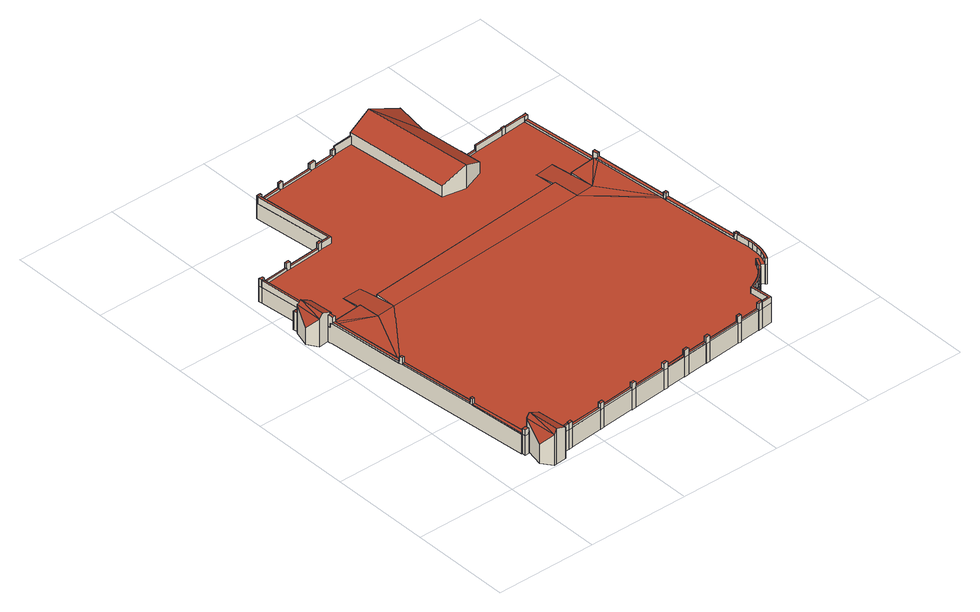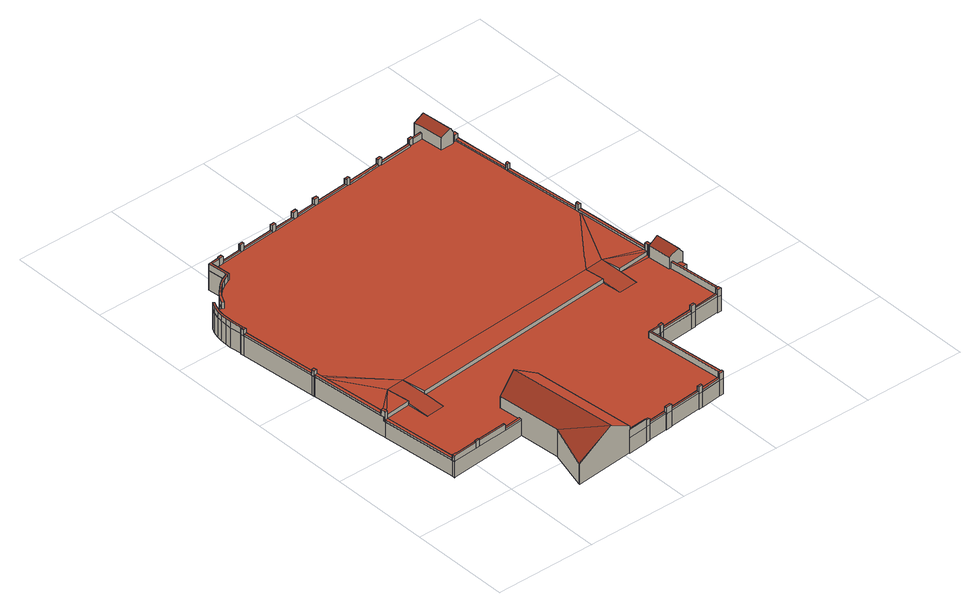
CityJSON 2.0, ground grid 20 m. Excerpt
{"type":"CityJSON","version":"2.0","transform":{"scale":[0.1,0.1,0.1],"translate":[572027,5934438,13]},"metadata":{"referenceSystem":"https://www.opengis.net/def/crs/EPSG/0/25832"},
"CityObjects":{
"building1":{"type":"Building","attributes":{"Grundfläche 2D":"4520.250830","Grundhöhe NN":"13.873"},"children":["building1-1","building1-2","building1-3","building1-4","building1-5","building1-6","building1-7","building1-8","building1-9","building1-10","building1-11","building1-12","building1-13","building1-14","building1-15","building1-16","building1-17","building1-18","building1-19","building1-20","building1-21","building1-22","building1-23","building1-24","building1-25","building1-26","building1-27","building1-28","building1-29","building1-30","building1-31","building1-32","building1-33","building1-34","building1-35","building1-36","building1-37","building1-38","building1-39","building1-40","building1-41","building1-42","building1-43","building1-44","building1-45","building1-46","building1-47","building1-48","building1-49","building1-50"],"geometry":[{"type":"Solid","lod":"3","boundaries":[[[[0,1,2,3,4,5]],[[6,7,8,9,10]],[[9,8,11,10]],[[12,10,11,13,11]],[[6,14,15,8,7]],[[16,17,18,19,20,21,22,23,24,25,15,14,6,26,27,28,29,30,31,32,33,34,35,36,37,38,39,40,41,42,43,44,45,46,47,48,49,50,51,52,53,54,55,56,57,58,59,60,61,62,63,64,65,66,67,68,69,70,71,72,73,74,75,76,77,78,79,80,81,82,83,84]],[[85,86,25,24,23,22]],[[85,22,87]],[[88,89,90,91,85]],[[25,86,85,91,90]],[[88,92,90,89]],[[93,92,88,94]],[[95,96,97,98,99,100,101,102,103,104,105,106,107,108,109,110,111,112,113,114,115,116,117,118,119,120,121,122,123,124,125,126,127,128,129,130,131,0,5,132,133,134,135,136,137,138,139,140,141,142,143,144,145,146,147,148,149,150,151,152]],[[132,153,8,15,154,133]],[[11,8,13]],[[15,25,155,156]],[[136,157,25,90,158,137]],[[92,159,90]],[[160,161,162,163,164,165]],[[166,167,164,163]],[[168,169,170,167,166]],[[165,164,167]],[[171,172,173,174,175,176]],[[177,178,179,173]],[[179,174,173]],[[180,179,178]],[[181,182,183,184,185,186]],[[187,185,184,188,189,190]],[[191,185,187]],[[192,185,191]],[[193,194,195,196]],[[13,8,153]],[[156,154,15]],[[134,133,154]],[[132,5,153]],[[136,135,157]],[[138,137,158]],[[159,158,90]],[[157,155,25]],[[4,3,12,11]],[[5,4,11,13,153]],[[156,155,157,135,134,154]],[[92,93,94,140,139,138,158,159]],[[41,40,39,162,161,160,197,198]],[[166,163,162,39,38,37]],[[34,199,200,170,169,168,166,37,36,35]],[[167,170,200,201]],[[160,165,202,197]],[[165,167,201,202]],[[129,196,195,203,204,178,177,173,172,171,131,130]],[[180,178,204,205]],[[179,180,205,206]],[[2,1,0,176,175,174,179,206,207]],[[176,0,131,171]],[[120,119,208,209]],[[121,120,209,210]],[[122,121,210,211]],[[123,122,211,212]],[[124,123,212,213]],[[125,124,213,214]],[[126,125,214,215]],[[127,126,215,216]],[[127,216,217,128]],[[207,218,219,220,221,29,28,27,26,6,10,12,3,2]],[[30,29,221,222]],[[31,30,222,223]],[[32,31,223,224]],[[33,32,224,225]],[[34,33,225,199]],[[42,41,198,226]],[[43,42,226,227]],[[44,43,227,228]],[[229,45,44,228]],[[46,45,229,230]],[[47,46,230,231]],[[48,47,231,232]],[[49,48,232,233]],[[50,49,233,234]],[[51,50,234,235]],[[52,51,235,236]],[[53,52,236,237]],[[54,53,237,238]],[[55,54,238,239]],[[56,55,239,240]],[[57,56,240,241]],[[58,57,241,242]],[[59,58,242,243]],[[60,59,243,244]],[[61,60,244,245]],[[62,61,245,246]],[[63,62,246,247]],[[64,63,247,248]],[[65,64,248,249]],[[66,65,249,250]],[[67,66,250,251]],[[68,67,251,252]],[[69,68,252,253]],[[70,69,253,254]],[[71,70,254,255]],[[72,71,255,256]],[[73,72,256,257]],[[74,73,257,258]],[[75,74,258,259]],[[76,75,259,260]],[[77,76,260,261]],[[78,77,261,262]],[[79,78,262,263]],[[80,79,263,264]],[[81,80,264,265]],[[82,81,265,266]],[[83,82,266,267]],[[84,83,267,268]],[[16,84,268,269]],[[17,16,269,270]],[[18,17,270,271]],[[272,20,19,18,271,273]],[[21,20,272,274]],[[22,21,274,275]],[[87,22,275,276]],[[85,87,276,277]],[[278,279,141,140,94,88,85,277,280]],[[142,141,279,281]],[[143,142,281,282]],[[283,284,148,147,146,145,144,143,282,285]],[[98,97,286,287]],[[99,98,287,288]],[[289,101,100,99,288,290]],[[102,101,289,291]],[[103,102,291,292]],[[104,103,292,293]],[[105,104,293,294]],[[106,105,294,295]],[[107,106,295,296]],[[108,107,296,297]],[[109,108,297,298]],[[110,109,298,299]],[[111,110,299,300]],[[301,113,112,111,300,302]],[[303,115,114,113,301,304]],[[116,115,303,305]],[[117,116,305,306]],[[118,117,306,307]],[[119,118,307,208]],[[183,152,151,184]],[[184,151,150,188]],[[284,308,187,190,189,188,150,149,148]],[[191,187,308,309]],[[192,191,309,310]],[[311,181,186,185,192,310,286,97,96]],[[182,181,311,96,95,152,183]],[[193,196,129,128]],[[193,128,217,312,194]],[[195,194,312,203]],[[312,217,216,215,214,213,212,211,210,209,208,307,306,305,303,304,301,302,300,299,298,297,296,295,294,293,292,291,289,290,288,287,286,310,309,308,284,283,285,282,281,279,278,280,277,276,275,274,272,273,271,270,269,268,267,266,265,264,263,262,261,260,259,258,257,256,255,254,253,252,251,250,249,248,247,246,245,244,243,242,241,240,239,238,237,236,235,234,233,232,231,230,229,228,227,226,198,197,202,201,200,199,225,224,223,222,221,220,219,218,207,206,205,204,203]]]],"semantics":{"surfaces":[{"type":"RoofSurface"},{"type":"WallSurface"},{"type":"GroundSurface"}],"values":[[0,0,0,0,0,0,0,0,0,0,0,0,0,0,0,0,0,0,0,0,0,0,0,0,0,0,0,0,0,0,0,1,1,1,1,1,1,1,1,1,1,1,1,1,1,1,1,1,1,1,1,1,1,1,1,1,1,1,1,1,1,1,1,1,1,1,1,1,1,1,1,1,1,1,1,1,1,1,1,1,1,1,1,1,1,1,1,1,1,1,1,1,1,1,1,1,1,1,1,1,1,1,1,1,1,1,1,1,1,1,1,1,1,1,1,1,1,1,1,1,1,1,1,1,1,1,1,1,1,1,1,1,1,1,1,1,1,1,1,1,1,1,1,1,1,1,1,1,1,1,1,1,1,2]]}}]},
"building1-1":{"type":"BuildingInstallation","parents":["building1"],"geometry":[{"type":"MultiSurface","lod":"3","boundaries":[[[313,314,315,316,317,318]],[[104,105,316,315]],[[106,319,320,318,317,316,105]],[[321,322,323,313,318,320]],[[323,324,103,104,315,314,313]]],"semantics":{"surfaces":[{"type":"RoofSurface"},{"type":"WallSurface"}],"values":[0,1,1,1,1]}}]},
"building1-2":{"type":"BuildingInstallation","parents":["building1"],"geometry":[{"type":"MultiSurface","lod":"3","boundaries":[[[325,326,327,328]],[[328,327,329,330]],[[66,67,326,325]]],"semantics":{"surfaces":[{"type":"RoofSurface"},{"type":"WallSurface"}],"values":[0,1,1]}}]},
"building1-3":{"type":"BuildingInstallation","parents":["building1"],"geometry":[{"type":"MultiSurface","lod":"3","boundaries":[[[331,332,333,334,335]],[[336,337,333,332]],[[337,338,339,340,341,335,334,333]],[[341,342,331,335]],[[27,28,336,332,331,342]]],"semantics":{"surfaces":[{"type":"RoofSurface"},{"type":"WallSurface"}],"values":[0,1,1,1,1]}}]},
"building1-4":{"type":"BuildingInstallation","parents":["building1"],"geometry":[{"type":"MultiSurface","lod":"3","boundaries":[[[343,344,345,346,347,348]],[[343,348,349,350]],[[344,343,350,351]],[[114,115,346,345]],[[115,116,347,346]]],"semantics":{"surfaces":[{"type":"RoofSurface"},{"type":"WallSurface"}],"values":[0,1,1,1,1]}}]},
"building1-5":{"type":"BuildingInstallation","parents":["building1"],"geometry":[{"type":"MultiSurface","lod":"3","boundaries":[[[352,353,354,355]],[[123,124,352,355]],[[354,353,356,357]]],"semantics":{"surfaces":[{"type":"RoofSurface"},{"type":"WallSurface"}],"values":[0,1,1]}}]},
"building1-6":{"type":"BuildingInstallation","parents":["building1"],"geometry":[{"type":"MultiSurface","lod":"3","boundaries":[[[358,359,360,361]],[[361,360,362,363]],[[59,60,359,358]]],"semantics":{"surfaces":[{"type":"RoofSurface"},{"type":"WallSurface"}],"values":[0,1,1]}}]},
"building1-7":{"type":"BuildingInstallation","parents":["building1"],"geometry":[{"type":"MultiSurface","lod":"3","boundaries":[[[364,365,366,367,368,369]],[[370,371,372,356,353,367,366,365,127]],[[353,352,124,125,369,368,367]],[[125,126,364,369]],[[126,127,365,364]]],"semantics":{"surfaces":[{"type":"RoofSurface"},{"type":"WallSurface"}],"values":[0,1,1,1,1]}}]},
"building1-8":{"type":"BuildingInstallation","parents":["building1"],"geometry":[{"type":"MultiSurface","lod":"3","boundaries":[[[373,374,375,376]],[[377,378,376,375]],[[379,380,381,373,376,378]],[[381,382,374,373]],[[6,26,377,375,374,382]]],"semantics":{"surfaces":[{"type":"RoofSurface"},{"type":"WallSurface"}],"values":[0,1,1,1,1]}}]},
"building1-9":{"type":"BuildingInstallation","parents":["building1"],"geometry":[{"type":"MultiSurface","lod":"3","boundaries":[[[383,384,385,386,387]],[[385,384,388,100]],[[100,101,386,385]],[[102,389,390,383,387,386,101]],[[388,384,383,390,391]]],"semantics":{"surfaces":[{"type":"RoofSurface"},{"type":"WallSurface"}],"values":[0,1,1,1,1]}}]},
"building1-10":{"type":"BuildingInstallation","parents":["building1"],"geometry":[{"type":"MultiSurface","lod":"3","boundaries":[[[392,393,394,395,396,397]],[[398,399,42,43,396,395,394]],[[43,44,397,396]],[[44,45,400,401,393,392,397]],[[402,403,398,394,393,401]]],"semantics":{"surfaces":[{"type":"RoofSurface"},{"type":"WallSurface"}],"values":[0,1,1,1,1]}}]},
"building1-11":{"type":"BuildingInstallation","parents":["building1"],"geometry":[{"type":"MultiSurface","lod":"3","boundaries":[[[404,405,406,407,408]],[[87,85,409,410,407,406,405]],[[410,411,412,413,408,407]],[[413,414,404,408]],[[414,22,404]],[[22,87,405,404]]],"semantics":{"surfaces":[{"type":"RoofSurface"},{"type":"WallSurface"}],"values":[0,1,1,1,1,1]}}]},
"building1-12":{"type":"BuildingInstallation","parents":["building1"],"geometry":[{"type":"MultiSurface","lod":"3","boundaries":[[[415,416,417,418,419]],[[61,62,417,416]],[[63,420,421,419,418,417,62]],[[422,362,360,415,419,421]],[[416,415,360,359,60,61]]],"semantics":{"surfaces":[{"type":"RoofSurface"},{"type":"WallSurface"}],"values":[0,1,1,1,1]}}]},
"building1-13":{"type":"BuildingInstallation","parents":["building1"],"geometry":[{"type":"MultiSurface","lod":"3","boundaries":[[[382,381,423,424]],[[7,9,425,423,381,380,14]],[[10,6,382,424]]],"semantics":{"surfaces":[{"type":"RoofSurface"},{"type":"WallSurface"}],"values":[0,1,1]}}]},
"building1-14":{"type":"BuildingInstallation","parents":["building1"],"geometry":[{"type":"MultiSurface","lod":"3","boundaries":[[[426,427,428,429,430]],[[141,142,428,427]],[[430,429,431,432]],[[432,433,426,430]]],"semantics":{"surfaces":[{"type":"RoofSurface"},{"type":"WallSurface"}],"values":[0,1,1,1]}}]},
"building1-15":{"type":"BuildingInstallation","parents":["building1"],"geometry":[{"type":"MultiSurface","lod":"3","boundaries":[[[434,435,436,437,438]],[[439,436,435,69,440,441,442]],[[329,327,437,436,439]],[[327,326,67,68,434,438,437]],[[68,69,435,434]]],"semantics":{"surfaces":[{"type":"RoofSurface"},{"type":"WallSurface"}],"values":[0,1,1,1,1]}}]},
"building1-16":{"type":"BuildingInstallation","parents":["building1"],"geometry":[{"type":"MultiSurface","lod":"3","boundaries":[[[443,444,445,446]],[[447,448,444,443,109]],[[449,450,451,445,444,448]],[[446,445,451,452,107,108]],[[108,109,443,446]]],"semantics":{"surfaces":[{"type":"RoofSurface"},{"type":"WallSurface"}],"values":[0,1,1,1,1]}}]},
"building1-17":{"type":"BuildingInstallation","parents":["building1"],"geometry":[{"type":"MultiSurface","lod":"3","boundaries":[[[448,447,453,454,455,456]],[[457,458,455,454]],[[456,455,458,459]],[[459,449,448,456]],[[109,110,453,447]]],"semantics":{"surfaces":[{"type":"RoofSurface"},{"type":"WallSurface"}],"values":[0,1,1,1,1]}}]},
"building1-18":{"type":"BuildingInstallation","parents":["building1"],"geometry":[{"type":"MultiSurface","lod":"3","boundaries":[[[460,461,462,463,464]],[[57,58,460,464]],[[59,358,361,462,461,460,58]],[[363,465,466,463,462,361]],[[464,463,466,467,56,57]]],"semantics":{"surfaces":[{"type":"RoofSurface"},{"type":"WallSurface"}],"values":[0,1,1,1,1]}}]},
"building1-19":{"type":"BuildingInstallation","parents":["building1"],"geometry":[{"type":"MultiSurface","lod":"3","boundaries":[[[468,421,420,469]],[[422,421,468,470,471]],[[469,420,63,64]]],"semantics":{"surfaces":[{"type":"RoofSurface"},{"type":"WallSurface"}],"values":[0,1,1]}}]},
"building1-20":{"type":"BuildingInstallation","parents":["building1"],"geometry":[{"type":"MultiSurface","lod":"3","boundaries":[[[472,473,474,475,476]],[[477,478,476,475]],[[472,476,478,479]],[[49,50,474,473]]],"semantics":{"surfaces":[{"type":"RoofSurface"},{"type":"WallSurface"}],"values":[0,1,1,1]}}]},
"building1-21":{"type":"BuildingInstallation","parents":["building1"],"geometry":[{"type":"MultiSurface","lod":"3","boundaries":[[[480,481,482,483,484]],[[31,32,483,482]],[[483,32,33,485,486,484]],[[487,480,484,486,488]],[[480,487,489,490,491,481]],[[31,482,481,491,30]]],"semantics":{"surfaces":[{"type":"RoofSurface"},{"type":"WallSurface"}],"values":[0,1,1,1,1,1]}}]},
"building1-22":{"type":"BuildingInstallation","parents":["building1"],"geometry":[{"type":"MultiSurface","lod":"3","boundaries":[[[492,493,494,495,496]],[[454,494,493,345,344,351,457]],[[495,494,454,453,110,111]],[[111,112,113,492,496,495]],[[114,345,493,492,113]]],"semantics":{"surfaces":[{"type":"RoofSurface"},{"type":"WallSurface"}],"values":[0,1,1,1,1]}}]},
"building1-23":{"type":"BuildingInstallation","parents":["building1"],"geometry":[{"type":"MultiSurface","lod":"3","boundaries":[[[497,498,499,500]],[[500,501,502,497]],[[52,53,499,498]]],"semantics":{"surfaces":[{"type":"RoofSurface"},{"type":"WallSurface"}],"values":[0,1,1]}}]},
"building1-24":{"type":"BuildingInstallation","parents":["building1"],"geometry":[{"type":"MultiSurface","lod":"3","boundaries":[[[503,504,505,506,507,508,509,510,511,512,441,440,513,514,515,516,517,518,519,520,521,522,523]],[[69,70,513,440]],[[70,71,514,513]],[[71,72,515,514]],[[72,73,516,515]],[[73,74,517,516]],[[74,75,518,517]],[[75,76,519,518]],[[76,77,520,519]],[[77,78,521,520]],[[78,524,522,521]],[[524,525,523,522]],[[526,504,503,523,525,527]],[[505,504,526,528]],[[528,529,506,505]],[[529,530,507,506]],[[530,531,508,507]],[[532,510,509,508,531,533]],[[532,534,511,510]],[[512,511,534,535]],[[441,512,535,442]]],"semantics":{"surfaces":[{"type":"RoofSurface"},{"type":"WallSurface"}],"values":[0,1,1,1,1,1,1,1,1,1,1,1,1,1,1,1,1,1,1,1,1]}}]},
"building1-25":{"type":"BuildingInstallation","parents":["building1"],"geometry":[{"type":"MultiSurface","lod":"3","boundaries":[[[399,398,536,537]],[[536,398,403,40]],[[41,537,536,40]],[[41,42,399,537]]],"semantics":{"surfaces":[{"type":"RoofSurface"},{"type":"WallSurface"}],"values":[0,1,1,1]}}]},
"building1-26":{"type":"BuildingInstallation","parents":["building1"],"geometry":[{"type":"MultiSurface","lod":"3","boundaries":[[[413,538,539,540,541,542,414]],[[412,543,538,413]],[[21,22,414,542]],[[544,539,538,543,23]],[[544,545,540,539]]],"semantics":{"surfaces":[{"type":"RoofSurface"},{"type":"WallSurface"}],"values":[0,1,1,1,1]}}]},
"building1-27":{"type":"BuildingInstallation","parents":["building1"],"geometry":[{"type":"MultiSurface","lod":"3","boundaries":[[[546,547,548,549,550,551,552,553,554,555,556,557,558,559,560]],[[80,81,551,550]],[[81,82,552,551]],[[82,83,553,552]],[[83,84,554,553]],[[84,16,555,554]],[[16,17,556,555]],[[17,18,557,556]],[[559,558,561,562]],[[560,559,562,563]],[[546,560,563,564]],[[547,546,564,565]],[[548,547,565,566]],[[80,550,549,548,566,79]]],"semantics":{"surfaces":[{"type":"RoofSurface"},{"type":"WallSurface"}],"values":[0,1,1,1,1,1,1,1,1,1,1,1,1,1]}}]},
"building1-28":{"type":"BuildingInstallation","parents":["building1"],"geometry":[{"type":"MultiSurface","lod":"3","boundaries":[[[567,568,467,466]],[[567,466,465,569]],[[55,56,467,568]]],"semantics":{"surfaces":[{"type":"RoofSurface"},{"type":"WallSurface"}],"values":[0,1,1]}}]},
"building1-29":{"type":"BuildingInstallation","parents":["building1"],"geometry":[{"type":"MultiSurface","lod":"3","boundaries":[[[570,571,572,573,574,575]],[[576,577,120,121,573,572,571]],[[121,122,574,573]],[[123,355,354,570,575,574,122]],[[578,576,571,570,354,357]]],"semantics":{"surfaces":[{"type":"RoofSurface"},{"type":"WallSurface"}],"values":[0,1,1,1,1]}}]},
"building1-30":{"type":"BuildingInstallation","parents":["building1"],"geometry":[{"type":"MultiSurface","lod":"3","boundaries":[[[342,341,378,377]],[[341,340,579,379,378]],[[26,27,342,377]]],"semantics":{"surfaces":[{"type":"RoofSurface"},{"type":"WallSurface"}],"values":[0,1,1]}}]},
"building1-31":{"type":"BuildingInstallation","parents":["building1"],"geometry":[{"type":"MultiSurface","lod":"3","boundaries":[[[390,389,324,323,580,581]],[[322,582,580,323]],[[581,580,582,583]],[[583,391,390,581]],[[102,103,324,389]]],"semantics":{"surfaces":[{"type":"RoofSurface"},{"type":"WallSurface"}],"values":[0,1,1,1,1]}}]},
"building1-32":{"type":"BuildingInstallation","parents":["building1"],"geometry":[{"type":"MultiSurface","lod":"3","boundaries":[[[485,584,585,586,486]],[[33,34,584,485]],[[34,35,36,586,585,584]],[[36,488,486,586]]],"semantics":{"surfaces":[{"type":"RoofSurface"},{"type":"WallSurface"}],"values":[0,1,1,1]}}]},
"building1-33":{"type":"BuildingInstallation","parents":["building1"],"geometry":[{"type":"MultiSurface","lod":"3","boundaries":[[[401,400,587,588,589,590,591]],[[592,593,590,589]],[[591,590,593,594]],[[594,402,401,591]],[[45,46,587,400]]],"semantics":{"surfaces":[{"type":"RoofSurface"},{"type":"WallSurface"}],"values":[0,1,1,1,1]}}]},
"building1-34":{"type":"BuildingInstallation","parents":["building1"],"geometry":[{"type":"MultiSurface","lod":"3","boundaries":[[[595,596,597,598]],[[598,597,599,600,601,602]],[[595,598,602,603]],[[596,595,603,145,146,604]],[[597,596,604,599]]],"semantics":{"surfaces":[{"type":"RoofSurface"},{"type":"WallSurface"}],"values":[0,1,1,1,1]}}]},
"building1-35":{"type":"BuildingInstallation","parents":["building1"],"geometry":[{"type":"MultiSurface","lod":"3","boundaries":[[[605,606,607,608,609]],[[51,52,606,605]],[[606,52,498,497,607]],[[497,502,610,477,475,609,608,607]],[[605,609,475,474,50,51]]],"semantics":{"surfaces":[{"type":"RoofSurface"},{"type":"WallSurface"}],"values":[0,1,1,1,1]}}]},
"building1-36":{"type":"BuildingInstallation","parents":["building1"],"geometry":[{"type":"MultiSurface","lod":"3","boundaries":[[[611,612,613,614,615]],[[613,612,348,347,116,117]],[[117,118,614,613]],[[119,616,617,611,615,614,118]],[[618,349,348,612,611,617]]],"semantics":{"surfaces":[{"type":"RoofSurface"},{"type":"WallSurface"}],"values":[0,1,1,1,1]}}]},
"building1-37":{"type":"BuildingInstallation","parents":["building1"],"geometry":[{"type":"MultiSurface","lod":"3","boundaries":[[[619,620,621,622,623,603,602,624]],[[604,625,626,599]],[[627,628,626,625]],[[628,629,600,599,626]],[[602,601,630,624]],[[619,624,630,631]],[[431,429,428,142,621,620,619,631]],[[142,143,622,621]],[[143,144,145,603,623,622]],[[625,604,146,147,627]]],"semantics":{"surfaces":[{"type":"RoofSurface"},{"type":"WallSurface"}],"values":[0,0,1,1,1,1,1,1,1,1]}}]},
"building1-38":{"type":"BuildingInstallation","parents":["building1"],"geometry":[{"type":"MultiSurface","lod":"3","boundaries":[[[632,633,634,635,636,637]],[[141,427,426,633,632]],[[426,433,139,93,638,639,635,634,633]],[[639,640,636,635]],[[94,140,141,632,637,636,640,88]]],"semantics":{"surfaces":[{"type":"RoofSurface"},{"type":"WallSurface"}],"values":[0,1,1,1,1]}}]},
"building1-39":{"type":"BuildingInstallation","parents":["building1"],"geometry":[{"type":"MultiSurface","lod":"3","boundaries":[[[641,642,311,643,644,645]],[[642,95,96,311]],[[311,96,97,643]],[[97,98,644,643]],[[98,99,645,644]],[[99,646,641,645]],[[642,641,646,95]]],"semantics":{"surfaces":[{"type":"RoofSurface"},{"type":"WallSurface"}],"values":[0,1,1,1,1,1,1]}}]},
"building1-40":{"type":"BuildingInstallation","parents":["building1"],"geometry":[{"type":"MultiSurface","lod":"3","boundaries":[[[647,648,649,650]],[[500,499,53,648,647]],[[53,54,649,648]],[[649,54,55,568,567,650]],[[569,501,500,647,650,567]]],"semantics":{"surfaces":[{"type":"RoofSurface"},{"type":"WallSurface"}],"values":[0,1,1,1,1]}}]},
"building1-41":{"type":"BuildingInstallation","parents":["building1"],"geometry":[{"type":"MultiSurface","lod":"3","boundaries":[[[651,652,653,654]],[[64,65,651,654]],[[651,65,66,325,328,652]],[[330,470,468,653,652,328]],[[468,469,64,654,653]]],"semantics":{"surfaces":[{"type":"RoofSurface"},{"type":"WallSurface"}],"values":[0,1,1,1,1]}}]},
"building1-42":{"type":"BuildingInstallation","parents":["building1"],"geometry":[{"type":"MultiSurface","lod":"3","boundaries":[[[655,656,657,658,659,660,661]],[[589,588,587,46,47,660,659,658,657]],[[47,48,661,660]],[[49,473,472,656,655,661,48]],[[479,592,589,657,656,472]]],"semantics":{"surfaces":[{"type":"RoofSurface"},{"type":"WallSurface"}],"values":[0,1,1,1,1]}}]},
"building1-43":{"type":"BuildingInstallation","parents":["building1"],"geometry":[{"type":"MultiSurface","lod":"3","boundaries":[[[662,491,490,337,336]],[[337,490,489,338]],[[28,29,662,336]],[[29,30,491,662]]],"semantics":{"surfaces":[{"type":"RoofSurface"},{"type":"WallSurface"}],"values":[0,1,1,1]}}]},
"building1-44":{"type":"BuildingInstallation","parents":["building1"],"geometry":[{"type":"MultiSurface","lod":"3","boundaries":[[[663,664,628,627]],[[147,148,663,627]],[[663,148,149,664]],[[628,664,149,629]]],"semantics":{"surfaces":[{"type":"RoofSurface"},{"type":"WallSurface"}],"values":[0,1,1,1]}}]},
"building1-45":{"type":"BuildingInstallation","parents":["building1"],"geometry":[{"type":"MultiSurface","lod":"3","boundaries":[[[409,640,639,665,666,667,410]],[[85,88,640,409]],[[638,668,665,639]],[[91,86,24,669,667,666,665,668,89]],[[669,411,410,667]]],"semantics":{"surfaces":[{"type":"RoofSurface"},{"type":"WallSurface"}],"values":[0,1,1,1,1]}}]},
"building1-46":{"type":"BuildingInstallation","parents":["building1"],"geometry":[{"type":"MultiSurface","lod":"3","boundaries":[[[670,671,672,558,557]],[[670,557,673]],[[674,673,675]],[[670,673,674]],[[18,19,20,675,673,557]],[[20,21,674,675]],[[542,541,540,671,670,674,21]],[[672,671,540,545,561,558]]],"semantics":{"surfaces":[{"type":"RoofSurface"},{"type":"WallSurface"}],"values":[0,0,0,0,1,1,1,1]}}]},
"building1-47":{"type":"BuildingInstallation","parents":["building1"],"geometry":[{"type":"MultiSurface","lod":"3","boundaries":[[[577,576,617,616]],[[119,120,577,616]],[[617,576,578,618]]],"semantics":{"surfaces":[{"type":"RoofSurface"},{"type":"WallSurface"}],"values":[0,1,1]}}]},
"building1-48":{"type":"BuildingInstallation","parents":["building1"],"geometry":[{"type":"MultiSurface","lod":"3","boundaries":[[[676,677,320,319,452,451]],[[450,678,676,451]],[[677,676,678,679]],[[679,321,320,677]],[[106,107,452,319]]],"semantics":{"surfaces":[{"type":"RoofSurface"},{"type":"WallSurface"}],"values":[0,1,1,1,1]}}]},
"building1-49":{"type":"BuildingInstallation","parents":["building1"],"geometry":[{"type":"MultiSurface","lod":"3","boundaries":[[[680,371,370,681,682,683]],[[370,127,128,129,196,681]],[[129,130,682,681,196]],[[684,685,372,371,680,683,682,130]]],"semantics":{"surfaces":[{"type":"RoofSurface"},{"type":"WallSurface"}],"values":[0,1,1,1]}}]},
"building1-50":{"type":"BuildingInstallation","parents":["building1"],"geometry":[{"type":"MultiSurface","lod":"3","boundaries":[[[686,687,688,689,690,691]],[[2,3,12,10,424,689,688,687]],[[424,423,690,689]],[[11,691,690,423,425]],[[691,11,4]],[[686,691,4,1]],[[2,687,686,1]]],"semantics":{"surfaces":[{"type":"RoofSurface"},{"type":"WallSurface"}],"values":[0,1,1,1,1,1,1]}}]}
},
"vertices":[
[44,502,41],[42,502,41],[36,502,41],[37,496,41],[42,496,41],[107,502,41],[51,340,49],[56,348,49],[111,462,47],[43,488,49],[38,491,49],[42,496,49],[37,496,49],[107,502,49],[56,345,49],[149,465,47],[695,194,49],[695,206,49],[692,231,49],[693,231,49],[694,231,49],[693,237,49],[679,391,49],[685,253,49],[672,397,49],[573,496,47],[52,333,49],[66,180,49],[66,174,49],[76,62,49],[77,62,49],[77,55,49],[85,56,49],[84,57,49],[88,58,49],[89,61,49],[89,62,49],[90,66,49],[95,66,49],[116,66,49],[120,23,49],[121,19,49],[142,21,49],[142,20,49],[149,21,49],[149,22,49],[216,28,49],[217,27,49],[224,28,49],[224,29,49],[291,35,49],[291,34,49],[299,35,49],[365,41,49],[374,41,49],[374,42,49],[415,46,49],[415,45,49],[424,46,49],[424,47,49],[465,51,49],[465,50,49],[473,50,49],[473,51,49],[540,57,49],[547,57,49],[547,58,49],[589,62,49],[590,61,49],[597,62,49],[619,64,49],[615,104,49],[622,107,49],[631,111,49],[641,118,49],[648,125,49],[657,134,49],[665,145,49],[671,157,49],[681,151,49],[680,150,49],[683,148,49],[688,157,49],[692,171,49],[694,182,49],[678,397,49],[672,403,49],[679,397,49],[665,548,49],[659,543,49],[609,499,47],[671,407,49],[658,553,49],[659,553,49],[664,554,49],[389,850,41],[389,852,41],[390,852,41],[390,853,41],[351,849,41],[350,848,41],[342,848,41],[343,847,41],[303,843,41],[302,844,41],[290,843,41],[290,842,41],[225,836,41],[225,837,41],[218,836,41],[176,831,41],[176,832,41],[172,832,41],[168,831,41],[168,827,41],[184,671,41],[166,670,41],[165,671,41],[158,670,41],[158,669,41],[91,663,41],[91,664,41],[83,663,41],[83,662,41],[30,657,41],[30,658,41],[22,658,41],[23,652,41],[31,565,41],[33,549,41],[37,548,41],[40,548,41],[104,541,41],[142,544,41],[146,506,41],[567,545,41],[564,588,41],[602,592,41],[605,548,41],[659,553,41],[664,554,41],[664,558,41],[650,709,41],[650,715,41],[649,714,41],[599,710,41],[591,709,41],[531,704,41],[492,700,41],[493,695,41],[497,652,41],[453,636,41],[408,644,41],[107,502,44],[146,506,44],[567,545,49],[146,506,49],[567,545,44],[605,548,44],[605,548,49],[122,6,73],[120,23,73],[116,66,73],[95,66,82],[96,63,82],[101,4,82],[90,66,73],[96,3,71],[89,62,71],[89,61,70],[81,23,48],[40,548,65],[33,549,69],[20,551,75],[24,500,75],[36,502,69],[44,502,65],[17,551,70],[14,552,67],[17,499,65],[4,519,43],[389,852,64],[389,850,64],[408,644,64],[453,636,89],[433,856,89],[390,852,65],[485,781,64],[497,652,64],[493,695,64],[492,700,64],[507,860,50],[507,863,50],[31,565,46],[15,563,47],[17,551,47],[33,549,46],[122,6,9],[121,19,9],[88,58,9],[81,23,9],[96,3,9],[101,4,9],[17,551,9],[14,552,9],[4,519,9],[17,499,9],[36,502,9],[158,669,9],[91,663,9],[91,664,9],[83,663,9],[83,662,9],[30,657,9],[30,658,9],[22,658,9],[23,652,9],[31,565,9],[37,496,9],[38,491,9],[51,340,9],[76,62,9],[77,62,9],[77,55,9],[85,56,9],[84,57,9],[142,21,9],[142,20,9],[149,21,9],[149,22,9],[216,28,9],[217,27,9],[224,28,9],[224,29,9],[291,35,9],[291,34,9],[299,35,9],[365,41,9],[374,41,9],[374,42,9],[415,46,9],[415,45,9],[424,46,9],[424,47,9],[465,51,9],[465,50,9],[473,50,9],[473,51,9],[540,57,9],[547,57,9],[547,58,9],[589,62,9],[590,61,9],[597,62,9],[619,64,9],[615,104,9],[622,107,9],[631,111,9],[641,118,9],[648,125,9],[657,134,9],[665,145,9],[671,157,9],[681,151,9],[680,150,9],[683,148,9],[688,157,9],[692,171,9],[694,182,9],[695,194,9],[695,206,9],[692,231,9],[694,231,9],[693,231,9],[693,237,9],[679,391,9],[679,397,9],[678,397,9],[664,554,9],[664,558,9],[665,548,9],[650,709,9],[650,715,9],[531,704,9],[492,700,9],[649,714,9],[390,852,9],[390,853,9],[351,849,9],[342,848,9],[350,848,9],[343,847,9],[303,843,9],[302,844,9],[290,843,9],[290,842,9],[225,836,9],[225,837,9],[218,836,9],[176,831,9],[176,832,9],[168,831,9],[172,832,9],[184,671,9],[168,827,9],[166,670,9],[165,671,9],[158,670,9],[485,781,9],[507,860,9],[507,863,9],[389,852,57],[15,563,9],
[303,840,55],[303,843,55],[302,844,55],[290,843,55],[290,842,55],[291,839,55],[290,842,45],[291,839,45],[291,839,41],[303,840,41],[303,840,45],[303,843,45],
[547,58,52],[589,62,52],[589,66,52],[547,62,52],[589,66,49],[547,62,49],
[66,180,62],[66,174,62],[71,175,62],[71,177,62],[71,181,62],[66,174,52],[71,175,52],[71,175,49],[71,177,49],[71,181,49],[71,181,52],[66,180,52],
[188,668,54],[173,828,54],[168,827,54],[184,671,54],[166,670,54],[166,666,54],[166,666,41],[188,668,41],[173,828,41],
[30,657,46],[30,653,46],[84,659,46],[83,662,46],[30,653,41],[84,659,41],
[424,47,52],[465,51,52],[465,55,52],[423,51,52],[465,55,49],[423,51,49],
[22,658,56],[23,652,56],[27,652,56],[30,653,56],[30,657,56],[30,658,56],[23,652,55],[27,652,55],[27,652,41],
[56,340,63],[51,340,63],[52,333,63],[57,334,63],[52,333,52],[57,334,52],[57,334,49],[56,340,49],[56,340,53],[51,340,53],
[343,844,54],[350,845,54],[350,848,54],[342,848,54],[343,847,54],[350,845,41],[343,847,45],[343,844,45],[343,844,41],
[149,22,63],[149,26,63],[142,25,63],[142,21,63],[142,20,63],[149,21,63],[142,25,61],[142,21,61],[149,22,53],[149,26,53],[149,26,49],[142,25,49],
[679,391,61],[679,397,61],[678,397,61],[673,396,61],[674,390,61],[678,397,53],[673,396,53],[673,396,49],[674,390,49],[674,390,53],[679,391,53],
[465,55,63],[465,50,63],[473,50,63],[473,51,63],[472,55,63],[473,51,52],[472,55,52],[472,55,49],
[43,491,53],[38,491,53],[43,491,49],
[659,557,45],[664,558,45],[650,709,45],[644,709,45],[658,557,45],[644,709,41],[658,557,41],[659,557,41],
[590,61,64],[597,62,64],[597,67,64],[589,66,64],[589,62,64],[597,67,49],[597,62,62],[597,66,62],[597,66,49],
[218,836,55],[218,832,55],[226,833,55],[225,837,55],[218,836,45],[218,832,45],[218,832,41],[226,833,41],[226,833,45],[225,836,45],
[176,831,45],[176,828,45],[176,827,45],[218,831,45],[176,828,41],[176,827,41],[218,831,41],
[424,46,63],[424,47,63],[423,51,63],[415,50,63],[415,45,63],[415,50,49],[415,50,52],[415,46,52],
[540,61,52],[540,57,52],[540,61,49],[478,56,49],
[224,33,53],[224,29,53],[291,35,53],[291,39,53],[291,40,53],[291,39,49],[291,40,49],[224,33,49],
[84,63,61],[77,62,61],[77,55,61],[85,56,61],[84,62,61],[84,57,52],[84,62,52],[84,63,49],[84,62,49],[82,63,49],[82,63,52],[77,62,52],
[168,831,56],[168,827,56],[176,828,56],[176,832,56],[172,832,56],
[298,39,52],[299,35,52],[365,41,52],[365,46,52],[365,46,49],[298,39,49],
[661,147,62],[658,141,62],[653,135,62],[646,128,62],[639,121,62],[627,113,62],[620,110,62],[615,107,62],[611,106,62],[614,67,62],[619,64,62],[615,104,62],[622,107,62],[631,111,62],[641,118,62],[648,125,62],[657,134,62],[665,145,62],[671,157,62],[668,159,62],[663,150,62],[668,159,49],[663,150,49],[658,141,49],[661,147,49],[653,135,49],[646,128,49],[639,121,49],[627,113,49],[615,107,49],[620,110,49],[611,106,49],[614,67,49],
[120,23,61],[121,19,61],
[673,390,53],[687,237,53],[688,237,53],[692,237,53],[693,237,53],[673,390,49],[687,237,49],[688,237,49],
[691,183,62],[689,171,62],[685,160,62],[681,151,62],[680,150,62],[683,148,62],[688,157,62],[692,171,62],[694,182,62],[695,194,62],[695,206,62],[692,231,62],[689,230,62],[691,205,62],[691,195,62],[689,230,49],[691,205,49],[691,195,49],[691,183,49],[689,171,49],[685,160,49],
[373,46,52],[374,42,52],[373,46,49],
[84,659,56],[91,659,56],[91,663,56],[91,664,56],[83,663,56],[83,662,56],[91,659,46],[91,663,46],[91,659,41],
[70,194,49],
[303,839,45],[343,843,45],[303,839,41],[343,843,41],
[88,58,52],[89,61,52],[89,62,52],
[216,28,53],[216,30,53],[216,32,53],[216,33,53],[149,27,53],[216,32,49],[216,33,49],[149,27,49],
[599,710,55],[591,709,55],[591,705,55],[599,706,55],[591,705,53],[591,705,41],[599,706,41],[599,706,53],[599,710,53],[591,709,53],
[291,34,63],[299,35,63],[298,39,63],[297,39,63],[291,39,63],[297,39,49],
[158,665,56],[166,666,56],[165,671,56],[158,670,56],[158,669,56],[158,669,46],[158,665,46],[158,665,41],
[643,708,53],[644,709,53],[650,709,53],[650,715,53],[649,714,53],[643,710,53],[531,704,53],[531,700,53],[531,704,44],[531,700,44],[531,700,41],[643,710,41],[643,708,41],
[664,558,61],[659,557,61],[659,553,61],[660,547,61],[665,548,61],[664,554,61],[660,547,49],[660,547,53],[665,548,53],
[351,847,57],[389,850,57],[390,852,57],[390,853,57],[351,849,57],[351,847,41],
[365,46,63],[365,41,63],[374,41,63],[373,46,63],
[547,57,64],[547,62,64],[540,61,64],[540,57,64],
[224,29,63],[224,33,63],[216,32,63],[216,30,63],[216,28,63],[217,27,63],[224,28,63],
[76,62,52],
[492,700,44],[493,695,44],
[658,547,53],[672,397,53],[672,396,53],[658,547,49],[672,396,49],
[692,237,62],[688,237,62],[688,233,62],[693,231,62],[693,237,62],[694,231,62],
[226,832,45],[291,838,45],[226,832,41],[291,838,41],
[35,565,55],[33,549,55],[37,548,55],[35,563,55],[35,563,41],[35,565,41],
[42,502,64],[36,502,64],[37,496,64],[38,491,64],[43,491,64],[42,496,64]
]}
